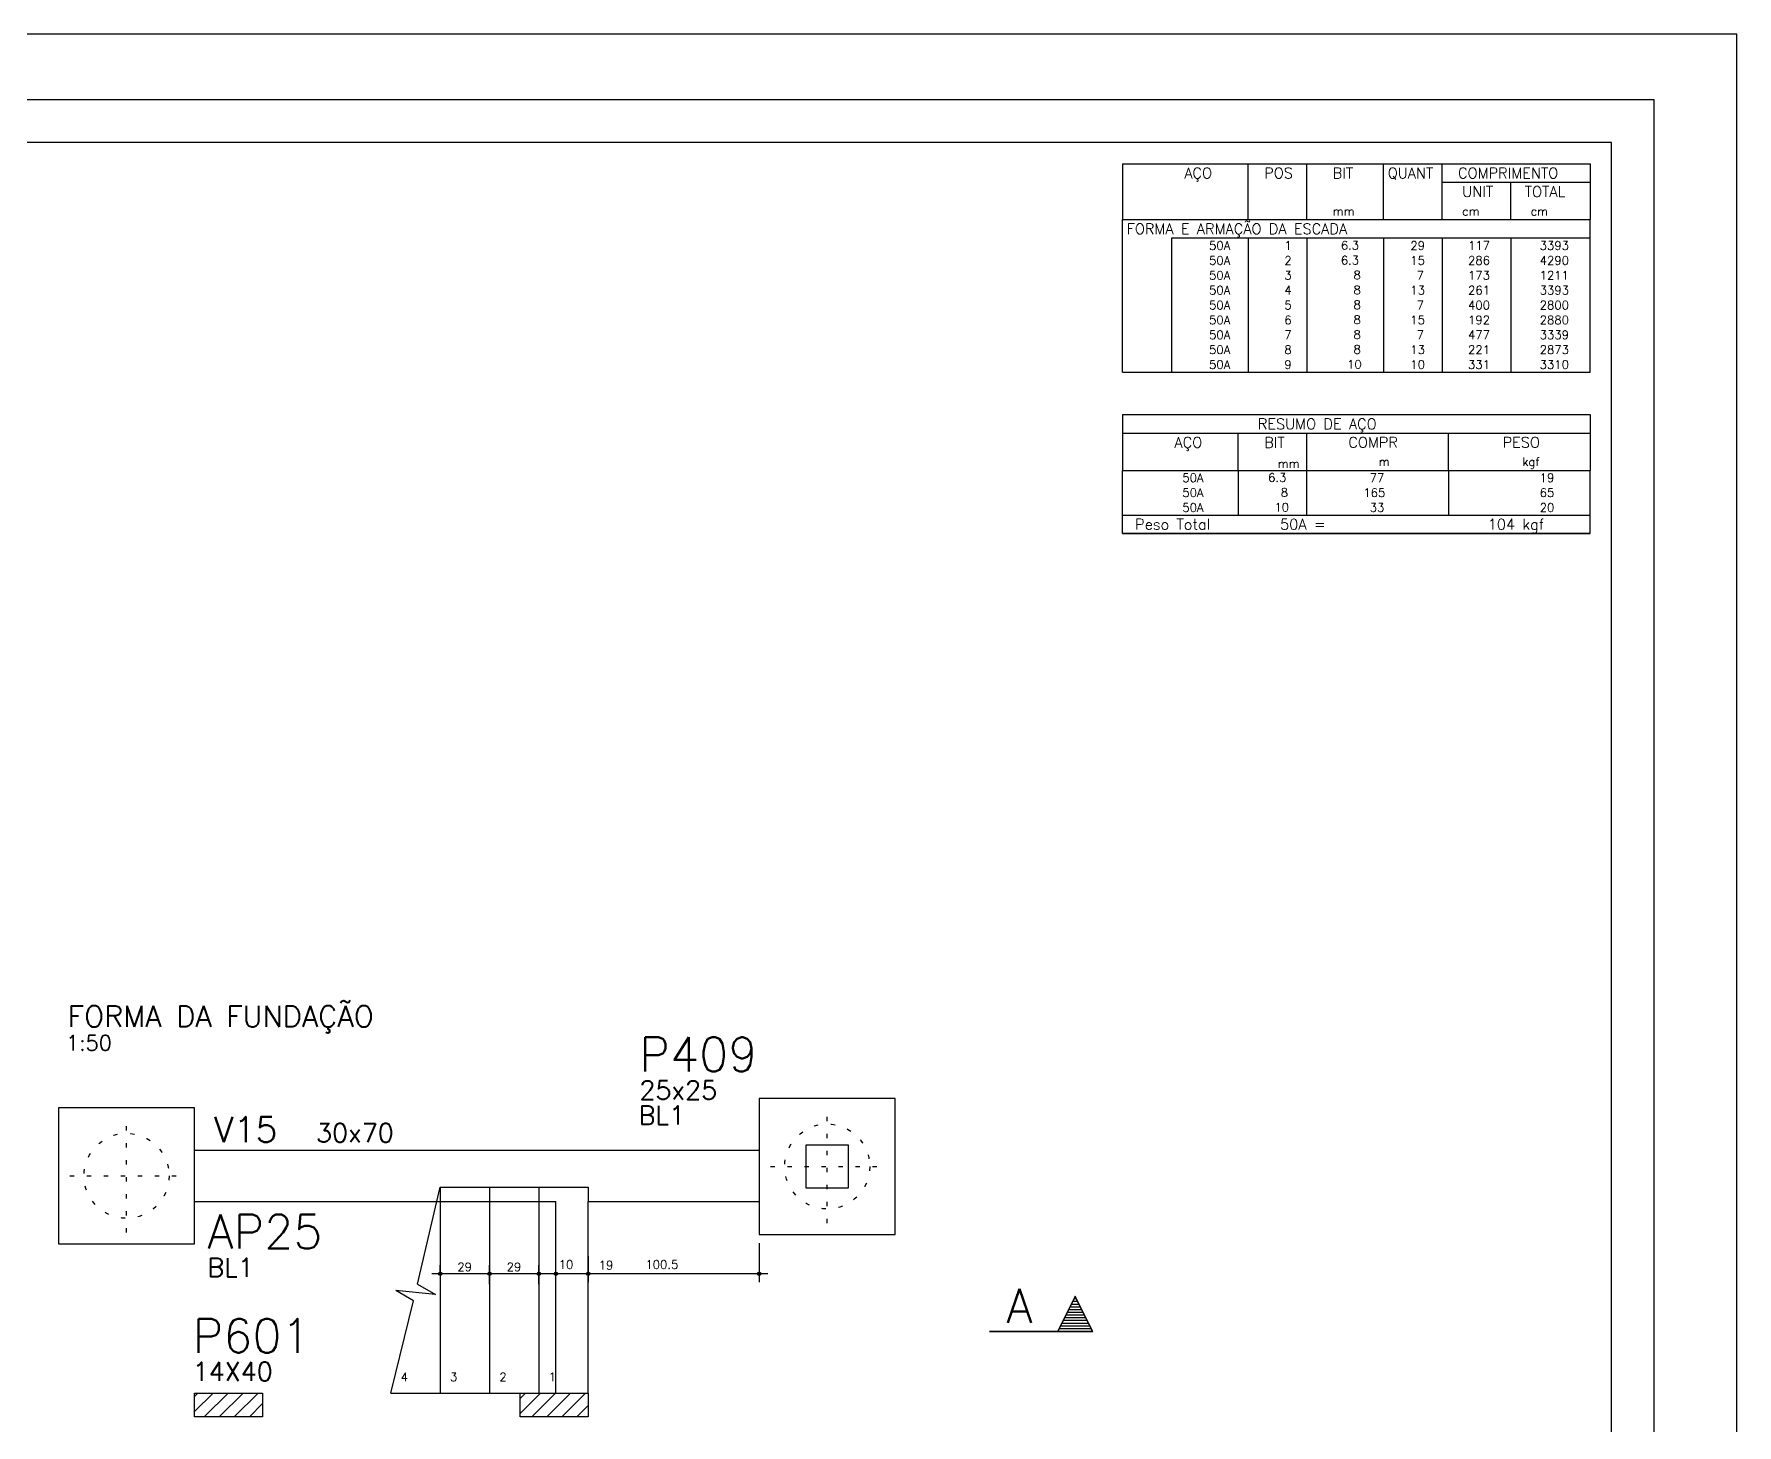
# Model space of a CAD drawing. Extents: x -1.9 to 86.1, y -1.6 to 61.
# Drawn here: x 46 to 86.05, y 28.23 to 60.95 of the extents above; entities that cross this region are included whole.
import ezdxf

# ---------------------------------------------------------------- set-up
doc = ezdxf.new("R2010")
doc.units = 0
doc.header["$MEASUREMENT"] = 0
doc.linetypes.add('ESTILO_TQS_0002', pattern=[0.4, 0.1, -0.3])
doc.linetypes.add('HIDDEN', pattern=[9.525, 6.35, -3.175])
doc.layers.get('Defpoints').update_dxf_attribs({"linetype": 'CONTINUOUS'})
for name, color, linetype in [('ARQ_FOLHA', 7, 'CONTINUOUS'), ('PENA_01', 1, 'CONTINUOUS'), ('PENA_02', 2, 'CONTINUOUS'), ('PENA_03', 3, 'CONTINUOUS'), ('PENA_04', 4, 'CONTINUOUS'), ('PENA_05', 5, 'CONTINUOUS')]:
    doc.layers.add(name, color=color, linetype=linetype)
doc.styles.get("Standard").update_dxf_attribs({"font": 'ROMANS.SHX'})

msp = doc.modelspace()

# ---------------------------------------------------------------- linework, layer by layer
at = {"layer": 'ARQ_FOLHA', "color": 1}
for points in [[(0, 0), (84.1, 0), (84.1, 59.4), (0, 59.4)], [(2.5, 1), (83.1, 1), (83.1, 58.4), (2.5, 58.4)]]:
    msp.add_lwpolyline(points, close=True, dxfattribs=at)
at = {"layer": 'Defpoints', "color": 8, "linetype": 'HIDDEN', "ltscale": 100}
msp.add_lwpolyline([(-1.95, 60.95), (-1.95, -1.55), (86.05, -1.55), (86.05, 60.95)], close=True, dxfattribs=at)
at = {"layer": 'PENA_01', "linetype": 'Continuous'}
for p, q in [((63.051, 32.513), (63.051, 31.591)), ((59.03, 32.202), (59.03, 31.591)), ((59.03, 32.202), (59.03, 31.591)), ((56.91, 31.791), (55.35, 31.791)), ((55.55, 31.826), (55.55, 31.991)), ((58.07, 31.791), (56.51, 31.791)), ((56.71, 31.548), (56.71, 31.991)), ((56.71, 31.548), (56.71, 31.991)), ((58.47, 31.791), (57.67, 31.791)), ((57.87, 31.548), (57.87, 31.991)), ((57.87, 31.548), (57.87, 31.991)), ((59.23, 31.791), (58.07, 31.791)), ((58.27, 31.885), (58.27, 31.991)), ((58.27, 31.885), (58.27, 31.991)), ((63.251, 31.791), (58.83, 31.791))]:
    msp.add_line(p, q, dxfattribs=at)
at = {"layer": 'PENA_02', "linetype": 'Continuous'}
for p, q in [((71.6, 57.9), (71.6, 56.588)), ((71.6, 57.9), (82.6, 57.9)), ((74.55, 56.588), (74.55, 57.9)), ((75.93, 56.588), (75.93, 57.9)), ((77.74, 56.588), (77.74, 57.9)), ((79.12, 56.588), (79.12, 57.9)), ((82.6, 57.9), (82.6, 56.588)), ((79.12, 57.463), (82.6, 57.463)), ((80.73, 56.588), (80.73, 57.463)), ((71.6, 56.588), (82.6, 56.588)), ((71.6, 56.15), (71.6, 56.588)), ((71.6, 56.588), (82.6, 56.588)), ((82.6, 56.15), (82.6, 56.588)), ((71.6, 55.8), (71.6, 56.15)), ((82.6, 56.15), (72.75, 56.15)), ((72.75, 56.15), (72.75, 55.8)), ((74.55, 56.15), (74.55, 55.8)), ((75.93, 56.15), (75.93, 55.8)), ((77.74, 56.15), (77.74, 55.8)), ((79.12, 56.15), (79.12, 55.8)), ((80.73, 56.15), (80.73, 55.8)), ((82.6, 55.8), (82.6, 56.15)), ((71.6, 55.45), (71.6, 55.8)), ((72.75, 55.8), (72.75, 55.45)), ((74.55, 55.8), (74.55, 55.45)), ((75.93, 55.8), (75.93, 55.45)), ((77.74, 55.8), (77.74, 55.45)), ((79.12, 55.8), (79.12, 55.45)), ((80.73, 55.8), (80.73, 55.45)), ((82.6, 55.45), (82.6, 55.8)), ((71.6, 55.1), (71.6, 55.45)), ((72.75, 55.45), (72.75, 55.1)), ((74.55, 55.45), (74.55, 55.1)), ((75.93, 55.45), (75.93, 55.1)), ((77.74, 55.45), (77.74, 55.1)), ((79.12, 55.45), (79.12, 55.1)), ((80.73, 55.45), (80.73, 55.1)), ((82.6, 55.1), (82.6, 55.45)), ((71.6, 54.75), (71.6, 55.1)), ((72.75, 55.1), (72.75, 54.75)), ((74.55, 55.1), (74.55, 54.75)), ((75.93, 55.1), (75.93, 54.75)), ((77.74, 55.1), (77.74, 54.75)), ((79.12, 55.1), (79.12, 54.75)), ((80.73, 55.1), (80.73, 54.75)), ((82.6, 54.75), (82.6, 55.1)), ((71.6, 54.4), (71.6, 54.75)), ((72.75, 54.75), (72.75, 54.4)), ((74.55, 54.75), (74.55, 54.4)), ((75.93, 54.75), (75.93, 54.4)), ((77.74, 54.75), (77.74, 54.4)), ((79.12, 54.75), (79.12, 54.4)), ((80.73, 54.75), (80.73, 54.4)), ((82.6, 54.4), (82.6, 54.75)), ((71.6, 54.05), (71.6, 54.4)), ((72.75, 54.4), (72.75, 54.05)), ((74.55, 54.4), (74.55, 54.05)), ((75.93, 54.4), (75.93, 54.05)), ((77.74, 54.4), (77.74, 54.05)), ((79.12, 54.4), (79.12, 54.05)), ((80.73, 54.4), (80.73, 54.05)), ((82.6, 54.05), (82.6, 54.4)), ((71.6, 53.7), (71.6, 54.05)), ((71.6, 53.35), (71.6, 53.7)), ((72.75, 54.05), (72.75, 53.7)), ((72.75, 53.7), (72.75, 53.35)), ((74.55, 54.05), (74.55, 53.7)), ((74.55, 53.7), (74.55, 53.35)), ((75.93, 54.05), (75.93, 53.7)), ((75.93, 53.7), (75.93, 53.35)), ((77.74, 54.05), (77.74, 53.7)), ((77.74, 53.7), (77.74, 53.35)), ((79.12, 54.05), (79.12, 53.7)), ((79.12, 53.7), (79.12, 53.35)), ((80.73, 54.05), (80.73, 53.7)), ((80.73, 53.7), (80.73, 53.35)), ((82.6, 53.7), (82.6, 54.05)), ((82.6, 53.35), (82.6, 53.7)), ((71.6, 53), (71.6, 53.35)), ((72.75, 53.35), (72.75, 53)), ((74.55, 53.35), (74.55, 53)), ((75.93, 53.35), (75.93, 53)), ((77.74, 53.35), (77.74, 53)), ((79.12, 53.35), (79.12, 53)), ((80.73, 53.35), (80.73, 53)), ((82.6, 53), (82.6, 53.35)), ((71.6, 53), (82.6, 53)), ((71.6, 52), (71.6, 50.688)), ((71.6, 52), (82.6, 52)), ((82.6, 52), (82.6, 50.688)), ((71.6, 51.563), (82.6, 51.563)), ((74.32, 50.688), (74.32, 51.563)), ((75.93, 50.688), (75.93, 51.563)), ((79.265, 50.688), (79.265, 51.563)), ((71.6, 50.688), (82.6, 50.688)), ((71.6, 50.338), (71.6, 50.688)), ((74.32, 50.688), (74.32, 50.338)), ((75.93, 50.338), (75.93, 50.688)), ((79.265, 50.688), (79.265, 50.338)), ((82.6, 50.338), (82.6, 50.688)), ((71.6, 49.988), (71.6, 50.338)), ((74.32, 50.338), (74.32, 49.988)), ((75.93, 49.988), (75.93, 50.338)), ((79.265, 50.338), (79.265, 49.988)), ((82.6, 49.988), (82.6, 50.338)), ((71.6, 49.637), (71.6, 49.988)), ((74.32, 49.988), (74.32, 49.637)), ((75.93, 49.637), (75.93, 49.988)), ((79.265, 49.988), (79.265, 49.637)), ((82.6, 49.637), (82.6, 49.988)), ((71.6, 49.637), (82.6, 49.637)), ((71.6, 49.2), (71.6, 49.637)), ((71.6, 49.637), (82.6, 49.637)), ((82.6, 49.2), (82.6, 49.637)), ((82.6, 49.2), (71.6, 49.2)), ((71.6, 49.2), (82.6, 49.2))]:
    msp.add_line(p, q, dxfattribs=at)
msp.add_lwpolyline([(0, 0), (84.1, 0), (84.1, 59.4), (0, 59.4), (0, 0)], dxfattribs=at)
for centre, radius in [((55.55, 31.791), 0.04), ((55.55, 31.791), 0.02), ((56.71, 31.791), 0.04), ((56.71, 31.791), 0.04), ((56.71, 31.791), 0.02), ((56.71, 31.791), 0.02), ((57.87, 31.791), 0.04), ((57.87, 31.791), 0.04), ((57.87, 31.791), 0.02), ((57.87, 31.791), 0.02), ((58.27, 31.791), 0.04), ((58.27, 31.791), 0.04), ((58.27, 31.791), 0.02), ((58.27, 31.791), 0.02), ((59.03, 31.791), 0.04), ((59.03, 31.791), 0.04), ((59.03, 31.791), 0.02), ((59.03, 31.791), 0.02), ((63.051, 31.791), 0.04), ((63.051, 31.791), 0.02)]:
    msp.add_circle(centre, radius, dxfattribs=at)
at = {"layer": 'PENA_03', "linetype": 'ESTILO_TQS_0002'}
for p, q in [((48.171, 32.76), (48.171, 35.426)), ((64.651, 32.98), (64.651, 35.646)), ((46.838, 34.093), (49.504, 34.093)), ((63.318, 34.313), (65.984, 34.313))]:
    msp.add_line(p, q, dxfattribs=at)
at = {"layer": 'PENA_03', "linetype": 'Continuous'}
for p, q in [((63.051, 34.693), (49.771, 34.693)), ((55.017, 31.542), (55.55, 33.825)), ((55.55, 33.825), (55.55, 28.985)), ((55.55, 33.825), (59.03, 33.825)), ((56.71, 33.825), (56.71, 28.985)), ((57.867, 33.825), (57.87, 28.985)), ((59.03, 33.825), (59.03, 33.493)), ((49.771, 33.493), (58.27, 33.493)), ((58.27, 28.985), (58.27, 33.493)), ((59.03, 28.985), (59.03, 33.493)), ((59.03, 33.493), (63.051, 33.493)), ((54.922, 31.154), (54.505, 31.394)), ((55.434, 31.303), (54.505, 31.394)), ((55.017, 31.542), (55.434, 31.303)), ((54.39, 28.985), (54.922, 31.154)), ((49.771, 28.552), (50.205, 28.985)), ((49.771, 28.905), (49.851, 28.985)), ((49.998, 28.425), (50.558, 28.985)), ((50.352, 28.425), (50.912, 28.985)), ((50.705, 28.425), (51.265, 28.985)), ((54.39, 28.985), (57.43, 28.985)), ((57.43, 28.506), (57.909, 28.985)), ((57.43, 28.86), (57.555, 28.985)), ((57.702, 28.425), (58.262, 28.985)), ((58.056, 28.425), (58.616, 28.985)), ((58.409, 28.425), (58.969, 28.985)), ((51.059, 28.425), (51.371, 28.737)), ((58.763, 28.425), (59.03, 28.692))]:
    msp.add_line(p, q, dxfattribs=at)
for points in [[(46.571, 32.493), (49.771, 32.493), (49.771, 35.693), (46.571, 35.693), (46.571, 32.493)], [(63.051, 32.713), (66.251, 32.713), (66.251, 35.913), (63.051, 35.913), (63.051, 32.713)], [(65.151, 33.813), (65.151, 34.813), (64.151, 34.813), (64.151, 33.813), (65.151, 33.813)], [(70.891, 30.436), (70.482, 31.255), (70.073, 30.436), (70.891, 30.436)], [(49.771, 28.985), (51.371, 28.985), (51.371, 28.425), (49.771, 28.425), (49.771, 28.985)], [(57.43, 28.985), (59.03, 28.985), (59.03, 28.425), (57.43, 28.425), (57.43, 28.985)]]:
    msp.add_lwpolyline(points, dxfattribs=at)
at = {"layer": 'PENA_03', "linetype": 'ESTILO_TQS_0002'}
for centre in [(64.651, 34.313), (48.171, 34.093)]:
    msp.add_circle(centre, 1, dxfattribs=at)
at = {"layer": 'PENA_04', "linetype": 'Continuous'}
for p, q in [((70.482, 31.263), (70.069, 30.436)), ((70.482, 31.255), (70.073, 30.436)), ((70.897, 30.433), (70.482, 31.263)), ((70.891, 30.436), (70.482, 31.255)), ((70.67, 30.879), (70.294, 30.88)), ((70.638, 30.944), (70.326, 30.944)), ((70.606, 31.007), (70.358, 31.007)), ((70.574, 31.071), (70.39, 31.071)), ((70.542, 31.135), (70.422, 31.135)), ((70.51, 31.199), (70.454, 31.199)), ((70.861, 30.497), (70.103, 30.497)), ((70.829, 30.561), (70.135, 30.561)), ((70.797, 30.624), (70.167, 30.624)), ((70.765, 30.688), (70.199, 30.688)), ((70.733, 30.752), (70.231, 30.752)), ((70.701, 30.816), (70.262, 30.816)), ((70.891, 30.436), (68.465, 30.436)), ((68.465, 30.433), (70.897, 30.433))]:
    msp.add_line(p, q, dxfattribs=at)

# ---------------------------------------------------------------- texts
at = {"layer": 'PENA_02', "linetype": 'Continuous'}
for s, height, p in [('AÇO', 0.25, (73.05, 57.556)), ('POS', 0.25, (74.93, 57.556)), ('BIT', 0.25, (76.54, 57.556)), ('QUANT', 0.25, (77.836, 57.556)), ('COMPRIMENTO', 0.25, (79.489, 57.556)), ('UNIT', 0.25, (79.587, 57.119)), ('TOTAL', 0.25, (81.059, 57.119)), ('FORMA E ARMAÇÃO DA ESCADA ', 0.25, (71.696, 56.244)), ('mm', 0.2, (76.54, 56.681)), ('cm', 0.2, (79.587, 56.681)), ('cm', 0.2, (81.197, 56.681)), ('    6.3', 0.2, (76.137, 55.881)), ('     50A', 0.2, (72.89, 55.875)), ('     50A', 0.2, (72.89, 55.525)), ('  2', 0.2, (75.13, 55.525)), ('  1', 0.2, (75.13, 55.875)), ('    6.3', 0.2, (76.137, 55.531)), ('   29', 0.2, (77.92, 55.875)), ('   15', 0.2, (77.92, 55.525)), ('    286', 0.2, (79.13, 55.525)), ('    117', 0.2, (79.13, 55.875)), ('   3393', 0.2, (80.964, 55.875)), ('   4290', 0.2, (80.964, 55.525)), ('     50A', 0.2, (72.89, 55.175)), ('  3', 0.2, (75.13, 55.175)), ('      8', 0.2, (76.137, 55.181)), ('    7', 0.2, (77.92, 55.175)), ('    173', 0.2, (79.13, 55.175)), ('   1211', 0.2, (80.964, 55.175)), ('     50A', 0.2, (72.89, 54.825)), ('  4', 0.2, (75.13, 54.825)), ('      8', 0.2, (76.137, 54.831)), ('   13', 0.2, (77.92, 54.825)), ('    261', 0.2, (79.13, 54.825)), ('   3393', 0.2, (80.964, 54.825)), ('     50A', 0.2, (72.89, 54.475)), ('  5', 0.2, (75.13, 54.475)), ('      8', 0.2, (76.137, 54.481)), ('    7', 0.2, (77.92, 54.475)), ('    400', 0.2, (79.13, 54.475)), ('   2800', 0.2, (80.964, 54.475)), ('     50A', 0.2, (72.89, 54.125)), ('  6', 0.2, (75.13, 54.125)), ('      8', 0.2, (76.137, 54.131)), ('   15', 0.2, (77.92, 54.125)), ('    192', 0.2, (79.13, 54.125)), ('   2880', 0.2, (80.964, 54.125)), ('     50A', 0.2, (72.89, 53.775)), ('  7', 0.2, (75.13, 53.775)), ('      8', 0.2, (76.137, 53.781)), ('    7', 0.2, (77.92, 53.775)), ('    477', 0.2, (79.13, 53.775)), ('   3339', 0.2, (80.964, 53.775)), ('     50A', 0.2, (72.89, 53.425)), ('     50A', 0.2, (72.89, 53.075)), ('  8', 0.2, (75.13, 53.425)), ('  9', 0.2, (75.13, 53.075)), ('     10', 0.2, (76.137, 53.081)), ('      8', 0.2, (76.137, 53.431)), ('   13', 0.2, (77.92, 53.425)), ('   10', 0.2, (77.92, 53.075)), ('    221', 0.2, (79.13, 53.425)), ('    331', 0.2, (79.13, 53.075)), ('   2873', 0.2, (80.964, 53.425)), ('   3310', 0.2, (80.964, 53.075)), ('RESUMO DE AÇO', 0.25, (74.78, 51.656)), ('AÇO', 0.25, (72.82, 51.219)), ('BIT', 0.25, (74.93, 51.219)), ('COMPR', 0.25, (76.909, 51.222)), ('PESO', 0.25, (80.538, 51.222)), ('mm', 0.2, (75.251, 50.745)), ('m', 0.2, (77.623, 50.791)), ('kgf', 0.2, (81.001, 50.791)), ('     50A', 0.2, (72.26, 50.413)), ('    6.3', 0.2, (74.427, 50.419)), ('     77', 0.2, (76.668, 50.413)), ('      19', 0.2, (80.515, 50.413)), ('     50A', 0.2, (72.26, 50.063)), ('      8', 0.2, (74.427, 50.069)), ('    165', 0.2, (76.668, 50.063)), ('      65', 0.2, (80.515, 50.063)), ('     50A', 0.2, (72.26, 49.713)), ('     10', 0.2, (74.427, 49.719)), ('     33', 0.2, (76.668, 49.713)), ('      20', 0.2, (80.515, 49.713)), ('Peso Total        50A =', 0.25, (71.893, 49.294)), ('     104 kgf', 0.25, (79.257, 49.294))]:
    msp.add_text(s, height=height, dxfattribs=at).set_placement(p)
at = {"layer": 'PENA_03', "linetype": 'Continuous'}
for s, height, p in [('1:50', 0.36, (46.746, 37.041)), ('P409', 0.8, (60.234, 36.552)), ('25x25', 0.44, (60.234, 35.892)), ('BL1', 0.44, (60.213, 35.299)), ('V15', 0.6, (50.228, 34.885)), ('30x70', 0.44, (52.628, 34.885)), ('AP25', 0.8, (50.07, 32.381)), ('BL1', 0.44, (50.07, 31.721)), ('29', 0.2, (55.95, 31.851)), ('29', 0.2, (57.11, 31.851)), ('10', 0.2, (58.337, 31.908)), ('19', 0.2, (59.276, 31.893)), ('100.5', 0.2, (60.377, 31.908)), ('P601', 0.8, (49.724, 29.931)), ('14X40', 0.44, (49.724, 29.271)), ('4', 0.2, (54.62, 29.264)), ('3', 0.2, (55.78, 29.264)), ('2', 0.2, (56.94, 29.264)), ('1', 0.2, (58.1, 29.264))]:
    msp.add_text(s, height=height, dxfattribs=at).set_placement(p)
at = {"layer": 'PENA_04', "linetype": 'Continuous'}
msp.add_text('A', height=0.8, dxfattribs=at).set_placement((68.865, 30.633))
at = {"layer": 'PENA_05', "linetype": 'Continuous'}
msp.add_text('FORMA DA FUNDAÇÃO', height=0.5, dxfattribs=at).set_placement((46.786, 37.596))

doc.saveas('drawing.dxf')
